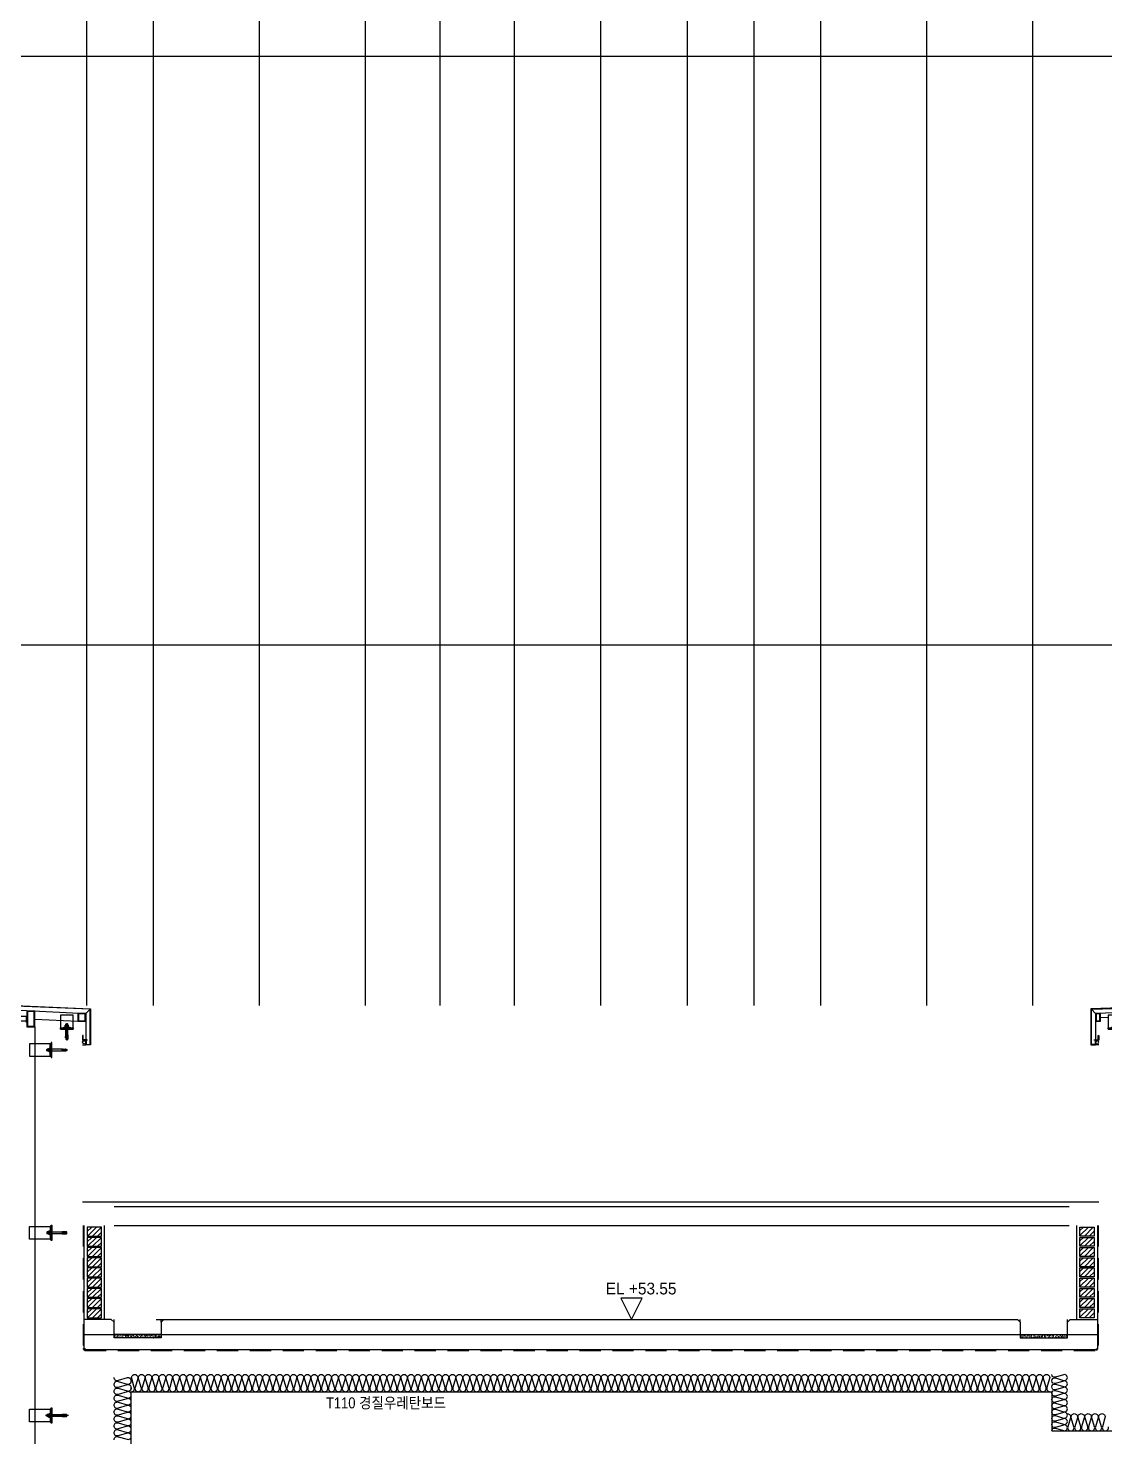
# Model space of a CAD drawing. Header units: millimetres. Extents: x 17311 to 801382, y -242618 to -104888.
# Drawn here: x 148549 to 155407, y -142536 to -133560 of the extents above; entities that cross this region are included whole.
import ezdxf
from ezdxf.enums import TextEntityAlignment as Align

# ---------------------------------------------------------------- set-up
doc = ezdxf.new("R2010")
doc.units = ezdxf.units.MM
doc.header["$LTSCALE"] = 250
doc.linetypes.add('HID', pattern=[2.8, 1.8, -1])
for name, color, linetype in [('A-ELE-7', 7, 'Continuous'), ('A-ELE-8', 8, 'Continuous'), ('A-ETC-8', 8, 'Continuous'), ('A-FIN', 6, 'Continuous'), ('A-FIN-8', 8, 'Continuous'), ('A-FIN-9', 7, 'Continuous'), ('A-HAT', 252, 'Continuous'), ('A-HAT-9', 9, 'Continuous'), ('A-HAT-WIREMESH', 9, 'g_mesh'), ('A-WALL', 3, 'Continuous'), ('A-WP', 1, 'HID'), ('ISL', 251, 'Continuous')]:
    doc.layers.add(name, color=color, linetype=linetype)
doc.layers.add('NOPLOT', color=191, linetype='Continuous', plot=False)
doc.layers.add('NOPLOT-단열', color=225, linetype='Continuous', plot=False)
doc.styles.add('Gdim', font='')
doc.styles.get('Gdim').set_extended_font_data('Dotum')
doc.linetypes.add('g_mesh', pattern='A,10,-0.8,["X",Gdim,S=0.6,R=0,X=-0.15,Y=-0.3],-0.8', length=11.6)

# ---------------------------------------------------------------- blocks, each defined once
blk = doc.blocks.new('A$C17189e19')
at = {"layer": 'A-HAT-9'}
h = blk.add_hatch(dxfattribs=at)
h.set_pattern_fill('AR-SAND', color=256, scale=0.3)
h.set_pattern_definition([(37.5, (-113396.389, 321843.363), (-0.4800094, 14.6823971), [0, -11.5824, 0, -12.954, 0, -12.3825]), (7.5, (-113396.389, 321843.363), (13.4856985, 21.504753), [0, -6.2484, 0, -10.4394, 0, -4.0005]), (327.5, (-113405.761, 321843.363), (23.7297711, 0.04311554), [0, -3.81, 0, -13.716, 0, -17.907]), (317.5, (-113405.761, 321843.363), (22.9066936, 6.6878797), [0, -1.905, 0, -8.9916, 0, -10.287])])
h.paths.add_polyline_path([(0, -96), (300, -96), (300, -116), (0, -116)])
at = {"layer": 'A-FIN'}
for points in [[(-18, 0), (0, -18), (0, -116), (300, -116), (300, -18), (318, 0)], [(0, -96), (300, -96)]]:
    blk.add_lwpolyline(points, dxfattribs=at)
at = {"layer": 'NOPLOT'}
for p, q in [((0, -18), (0, 0)), ((300, -18), (300, 0))]:
    blk.add_line(p, q, dxfattribs=at)
blk = doc.blocks.new('M12-STUD ANCHOR')
at = {"layer": 'A-ETC-8'}
for p, q in [((17.8, 33.7), (17.8, 40.7)), ((28.2, 30.2), (18, 31.2)), ((18, 28.2), (18, 31.2)), ((18, 31.2), (29.2, 31.2)), ((28.2, 27.2), (18, 28.2)), ((28.7, 42.2), (19.2, 42.2)), ((28.7, 32.2), (19.2, 32.2)), ((22.7, 48), (23.9, 49.2)), ((34.7, 48), (22.7, 48)), ((22.7, -20.8), (22.7, 48)), ((23.3, 33.7), (23.3, 40.7)), ((33.5, 49.2), (23.9, 49.2)), ((23.9, -20.8), (23.9, 49.2)), ((28.2, 27.2), (28.2, 30.2)), ((39.5, 28.2), (28.2, 28.2)), ((28.7, 54.2), (28.7, -55.8)), ((28.7, 42.2), (38.2, 42.2)), ((28.7, 32.2), (38.2, 32.2)), ((29.2, 29.2), (29.2, 32.2)), ((39.5, 31.2), (29.2, 32.2)), ((39.5, 28.2), (29.2, 29.2)), ((33.5, 49.2), (34.7, 48)), ((33.5, -20.8), (33.5, 49.2)), ((34.2, 33.7), (34.2, 40.7)), ((34.7, -20.8), (34.7, 48)), ((39.5, 28.2), (39.5, 31.2)), ((39.7, 33.7), (39.7, 40.7)), ((20.5, -38.8), (21.7, -20.8)), ((28.7, -38.8), (20.5, -38.8)), ((21.7, -20.8), (24.3, -20.8)), ((22.7, -18.4), (34.7, -18.4)), ((22.7, -38.8), (22.7, -48.4)), ((22.7, -41.2), (34.7, -41.2)), ((22.7, -42.4), (34.7, -42.4)), ((22.7, -48.4), (28.7, -48.4)), ((28.7, -50.8), (22.7, -48.4)), ((28.7, -20.8), (24.8, -20.8)), ((25.8, -32.3), (32, -26.1)), ((26.2, -32.6), (32.3, -26.5)), ((31.1, -35.9), (27.5, -35.9)), ((31.1, -36.4), (27.5, -36.4)), ((35.7, -20.8), (28.7, -20.8)), ((31.1, -38.8), (28.7, -38.8)), ((28.7, -50.8), (34.7, -48.4)), ((34.7, -48.4), (28.7, -48.4)), ((32.3, -38.8), (36.9, -38.8)), ((34.7, -38.8), (34.7, -48.4)), ((36.9, -38.8), (35.7, -20.8))]:
    blk.add_line(p, q, dxfattribs=at)
for centre, radius, start, end in [((19.2, 40.7), 1.47, 90, 180), ((19.2, 33.7), 1.47, 180, 270), ((21.8, 40.7), 1.47, 360, 90), ((21.8, 33.7), 1.47, 270, 360), ((24.7, 40.7), 1.47, 90, 180), ((24.7, 33.7), 1.47, 180, 270), ((32.8, 40.7), 1.47, 360, 90), ((32.8, 33.7), 1.47, 270, 360), ((35.7, 40.7), 1.47, 90, 180), ((35.7, 33.7), 1.47, 180, 270), ((38.2, 40.7), 1.47, 360, 90), ((38.2, 33.7), 1.47, 270, 360), ((27.7, -21.9), 3.6, 161.96222, 315), ((27.7, -21.9), 3.12, 159.06665, 315), ((27.5, -34), 2.4, 135, 270), ((27.5, -34), 1.92, 135, 270), ((31.1, -25.3), 1.68, 315, 135), ((31.1, -25.3), 1.2, 315, 135), ((31.1, -37.6), 1.68, 314.41531, 90), ((31.1, -37.6), 1.2, 270, 90)]:
    blk.add_arc(centre, radius, start, end, dxfattribs=at)
blk = doc.blocks.new('A$C7453124a')
at = {"layer": 'A-ETC-8'}
for points in [[(-40, 88.4), (40, 88.4), (40, 0), (-40, 0)], [(-40, 8), (-40, 0), (40, 0), (40, 8)], [(-20, 8), (20, 8), (20, 12), (-20, 12)]]:
    blk.add_lwpolyline(points, close=True, dxfattribs=at)
blk.add_blockref('M12-STUD ANCHOR', (-28.7, -16.2), dxfattribs=at)
blk = doc.blocks.new('A$Cf94158c2')
at = {"layer": 'A-ETC-8'}
for p, q in [((-20, 100.9), (-47, 127)), ((550, 119.9), (577, 146.9)), ((60, 73.8), (10, 72)), ((380, 83.7), (140, 76.7)), ((467.9, 86.9), (440, 85.9)), ((577, 53), (550, 80))]:
    blk.add_line(p, q, dxfattribs=at)
for points in [[(550, 119.9), (-20, 100.9), (-20, -67)], [(521, 53), (521, 80), (550, 80), (550, 119.9)]]:
    blk.add_lwpolyline(points, dxfattribs=at)
for points in [[(-20, 100.9), (-20, 50.9), (10, 50.9), (10, 100.9)], [(-17.7, 98.6), (-17.7, 53.2), (7.7, 53.2), (7.7, 98.6)], [(440, 107.5), (380, 107.5), (380, 67.5), (440, 67.5)], [(516.8, 118.7), (466.8, 116.9), (467.9, 86.9), (517.9, 88.7)], [(514.6, 116.3), (469.2, 114.7), (470.1, 89.3), (515.5, 91)], [(440, 67.5), (380, 67.5), (380, 70.5), (440, 70.5)], [(0, -70), (-30, -70), (-30, -67), (-3, -67), (-3, -40), (0, -40)]]:
    blk.add_lwpolyline(points, close=True, dxfattribs=at)
blk.add_arc((-10, -163.7), 64.5, 81.08429, 98.91571, dxfattribs=at)
at = {"layer": 'A-ETC-8', "extrusion": (0, 0, -1)}
blk.add_ellipse((-10, -83.5), major_axis=(0, 10), ratio=0.999542, dxfattribs=at)
at = {"layer": 'A-FIN-9'}
blk.add_lwpolyline([(521, 42.8), (521, 50), (580, 50), (580, 150), (-50, 130), (-50, -100), (-20, -100), (-20, -73), (-8, -73), (-8, -70), (-23, -70), (-23, -97), (-47, -97), (-47, 127.1), (577, 146.9), (577, 53), (518, 53), (518, 42.8)], close=True, dxfattribs=at)
at = {"layer": 'A-ETC-8', "xscale": -1}
blk.add_blockref('A$C7453124a', (100, 0), dxfattribs=at)
blk = doc.blocks.new('너트 M12')
for p, q in [((-9, 0), (9, 0)), ((-9.5, -9), (-9.5, -0.5)), ((9, -9.5), (-9, -9.5)), ((0, -8.3), (0, -1.2)), ((9.5, -0.5), (9.5, -9))]:
    blk.add_line(p, q)
for centre, start, end in [((-9, -0.5), 90, 180), ((-9, -9), 180, 270), ((9, -0.5), 0, 90), ((9, -9), 270, 0)]:
    blk.add_arc(centre, 0.5, start, end)
at = {"extrusion": (0, 0, -1)}
for centre, major_axis, ratio, start_param, end_param in [((-4.8, -0.9), (-4.75, 0.31), 0.185359, -0.024388, 3.141593), ((4.8, -0.9), (4.75, 0.31), 0.185108, 3.141593, 6.30754), ((-4.8, -8.6), (4.75, 0.31), 0.187111, 0, 3.166211), ((4.8, -8.6), (-4.75, 0.31), 0.185991, 3.117121, 6.283185)]:
    blk.add_ellipse(centre, major_axis=major_axis, ratio=ratio, start_param=start_param, end_param=end_param, dxfattribs=at)
blk = doc.blocks.new('A$Cae507117')
at = {"layer": 'A-ETC-8'}
for points in [[(-50, 0), (-50, -50), (0, -50), (0, 0)], [(-46.8, -3.2), (-46.8, -46.8), (-3.2, -46.8), (-3.2, -3.2)]]:
    blk.add_lwpolyline(points, close=True, dxfattribs=at)
blk = doc.blocks.new('A$C2b0fb790')
at = {"layer": 'A-ETC-8'}
for points in [[(-50, 0), (-50, -100), (0, -100), (0, 0)], [(-46.8, -3.2), (-46.8, -96.8), (-3.2, -96.8), (-3.2, -3.2)]]:
    blk.add_lwpolyline(points, close=True, dxfattribs=at)
blk = doc.blocks.new('A$C31f061f0')
at = {"layer": 'A-ETC-8'}
for p, q in [((-20, 100.9), (-47, 127)), ((400, 120.1), (427, 146.9)), ((427, 53), (400, 80))]:
    blk.add_line(p, q, dxfattribs=at)
for points in [[(358, 53), (358, 80), (400, 80), (400, 120.1), (-20, 100.9), (-20, -73)], [(305, 63.8), (30, 51.1)]]:
    blk.add_lwpolyline(points, dxfattribs=at)
blk.add_lwpolyline([(0, -70), (-30, -70), (-30, -67), (-3, -67), (-3, -40), (0, -40)], close=True, dxfattribs=at)
blk.add_arc((-10, -163.7), 64.5, 81.08429, 98.91571, dxfattribs=at)
at = {"layer": 'A-ETC-8', "extrusion": (0, 0, -1)}
blk.add_ellipse((-10, -83.5), major_axis=(0, 10), ratio=0.999542, dxfattribs=at)
at = {"layer": 'A-FIN-9'}
blk.add_lwpolyline([(358, 43), (358, 50), (430, 50), (430, 150), (-50, 130), (-50, -100), (-20, -100), (-20, -73), (-8, -73), (-8, -70), (-23, -70), (-23, -97), (-47, -97), (-47, 127.1), (427, 146.9), (427, 53), (355, 53), (355, 43)], close=True, dxfattribs=at)
at = {"layer": 'A-ETC-8', "xscale": -1}
for name, p in [('A$Cae507117', (-20, 100.9)), ('A$C2b0fb790', (305.1, 115.7))]:
    blk.add_blockref(name, p, dxfattribs=at)
at = {"layer": 'A-ETC-8'}
blk.add_blockref('A$C7453124a', (100, 0), dxfattribs=at)
blk = doc.blocks.new('A$C1b60ea68')
at = {"layer": 'A-ELE-7', "color": 251}
for p, q in [((-6500, 47150), (-6500, 15450)), ((-5525, 47150), (-5525, 15450)), ((-4425, 47150), (-4425, 15450)), ((-9775, 41350), (-9775, 15450)), ((-8675, 41350), (-8675, 15450)), ((-7525, 41350), (-7525, 15450))]:
    blk.add_line(p, q, dxfattribs=at)
at = {"layer": 'A-ELE-8', "color": 251}
for p, q in [((-5950, 47150), (-5950, 15450)), ((-5100, 47150), (-5100, 15450)), ((-3750, 47150), (-3750, 15450)), ((-9350, 41350), (-9350, 15450)), ((-8000, 41350), (-8000, 15450)), ((-7050, 41350), (-7050, 15450)), ((-85250, 21500), (850, 21500)), ((-85250, 17750), (850, 17750))]:
    blk.add_line(p, q, dxfattribs=at)

msp = doc.modelspace()

# ---------------------------------------------------------------- hatches: boundary and pattern name
at = {"layer": 'A-HAT', "lineweight": -3}
h = msp.add_hatch(dxfattribs=at)
h.set_pattern_fill('ANSI31', color=256, scale=7, style=0)
h.set_pattern_definition([(45, (835713.76, -138878.01), (-15.7154482, 15.7154482), [])])
h.paths.add_polyline_path([(149015.3, -141199.6), (148925.3, -141199.6), (148925.3, -141256.6), (149015.3, -141256.6)])
h = msp.add_hatch(dxfattribs=at)
h.set_pattern_fill('ANSI31', color=256, scale=7, style=0)
h.set_pattern_definition([(45, (835713.76, -138943.01), (-15.7154482, 15.7154482), [])])
h.paths.add_polyline_path([(149015.3, -141264.6), (148925.3, -141264.6), (148925.3, -141321.6), (149015.3, -141321.6)])
h = msp.add_hatch(dxfattribs=at)
h.set_pattern_fill('ANSI31', color=256, scale=7, style=0)
h.set_pattern_definition([(45, (72791.504, -138878.012), (-15.715448, 15.715448), [])])
h.paths.add_polyline_path([(155248.4, -141199.6), (155338.4, -141199.6), (155338.4, -141256.6), (155248.4, -141256.6)])
h = msp.add_hatch(dxfattribs=at)
h.set_pattern_fill('ANSI31', color=256, scale=7, style=0)
h.set_pattern_definition([(45, (72791.504, -138943.012), (-15.715448, 15.715448), [])])
h.paths.add_polyline_path([(155248.4, -141264.6), (155338.4, -141264.6), (155338.4, -141321.6), (155248.4, -141321.6)])
h = msp.add_hatch(dxfattribs=at)
h.set_pattern_fill('ANSI31', color=256, scale=7, style=0)
h.set_pattern_definition([(45, (835713.76, -139008.01), (-15.7154482, 15.7154482), [])])
h.paths.add_polyline_path([(149015.3, -141329.6), (148925.3, -141329.6), (148925.3, -141386.6), (149015.3, -141386.6)])
h = msp.add_hatch(dxfattribs=at)
h.set_pattern_fill('ANSI31', color=256, scale=7, style=0)
h.set_pattern_definition([(45, (72791.504, -139008.012), (-15.715448, 15.715448), [])])
h.paths.add_polyline_path([(155248.4, -141329.6), (155338.4, -141329.6), (155338.4, -141386.6), (155248.4, -141386.6)])
h = msp.add_hatch(dxfattribs=at)
h.set_pattern_fill('ANSI31', color=256, scale=7, style=0)
h.set_pattern_definition([(45, (835713.76, -139073.01), (-15.7154482, 15.7154482), [])])
h.paths.add_polyline_path([(149015.3, -141394.6), (148925.3, -141394.6), (148925.3, -141451.6), (149015.3, -141451.6)])
h = msp.add_hatch(dxfattribs=at)
h.set_pattern_fill('ANSI31', color=256, scale=7, style=0)
h.set_pattern_definition([(45, (835713.76, -139138.01), (-15.7154482, 15.7154482), [])])
h.paths.add_polyline_path([(149015.3, -141459.6), (148925.3, -141459.6), (148925.3, -141516.6), (149015.3, -141516.6)])
h = msp.add_hatch(dxfattribs=at)
h.set_pattern_fill('ANSI31', color=256, scale=7, style=0)
h.set_pattern_definition([(45, (72791.504, -139073.012), (-15.715448, 15.715448), [])])
h.paths.add_polyline_path([(155248.4, -141394.6), (155338.4, -141394.6), (155338.4, -141451.6), (155248.4, -141451.6)])
h = msp.add_hatch(dxfattribs=at)
h.set_pattern_fill('ANSI31', color=256, scale=7, style=0)
h.set_pattern_definition([(45, (72791.504, -139138.012), (-15.715448, 15.715448), [])])
h.paths.add_polyline_path([(155248.4, -141459.6), (155338.4, -141459.6), (155338.4, -141516.6), (155248.4, -141516.6)])
h = msp.add_hatch(dxfattribs=at)
h.set_pattern_fill('ANSI31', color=256, scale=7, style=0)
h.set_pattern_definition([(45, (835713.76, -139203.01), (-15.7154482, 15.7154482), [])])
h.paths.add_polyline_path([(149015.3, -141524.6), (148925.3, -141524.6), (148925.3, -141581.6), (149015.3, -141581.6)])
h = msp.add_hatch(dxfattribs=at)
h.set_pattern_fill('ANSI31', color=256, scale=7, style=0)
h.set_pattern_definition([(45, (72791.504, -139203.012), (-15.715448, 15.715448), [])])
h.paths.add_polyline_path([(155248.4, -141524.6), (155338.4, -141524.6), (155338.4, -141581.6), (155248.4, -141581.6)])
h = msp.add_hatch(dxfattribs=at)
h.set_pattern_fill('ANSI31', color=256, scale=7, style=0)
h.set_pattern_definition([(45, (835713.76, -139268.01), (-15.7154482, 15.7154482), [])])
h.paths.add_polyline_path([(149015.3, -141589.6), (148925.3, -141589.6), (148925.3, -141646.6), (149015.3, -141646.6)])
h = msp.add_hatch(dxfattribs=at)
h.set_pattern_fill('ANSI31', color=256, scale=7, style=0)
h.set_pattern_definition([(45, (72791.504, -139268.012), (-15.715448, 15.715448), [])])
h.paths.add_polyline_path([(155248.4, -141589.6), (155338.4, -141589.6), (155338.4, -141646.6), (155248.4, -141646.6)])
h = msp.add_hatch(dxfattribs=at)
h.set_pattern_fill('ANSI31', color=256, scale=7, style=0)
h.set_pattern_definition([(45, (835713.76, -139333.01), (-15.7154482, 15.7154482), [])])
h.paths.add_polyline_path([(149015.3, -141654.6), (148925.3, -141654.6), (148925.3, -141711.6), (149015.3, -141711.6)])
h = msp.add_hatch(dxfattribs=at)
h.set_pattern_fill('ANSI31', color=256, scale=7, style=0)
h.set_pattern_definition([(45, (835713.76, -139398.01), (-15.7154482, 15.7154482), [])])
h.paths.add_polyline_path([(149015.3, -141719.6), (148925.3, -141719.6), (148925.3, -141776.6), (149015.3, -141776.6)])
h = msp.add_hatch(dxfattribs=at)
h.set_pattern_fill('ANSI31', color=256, scale=7, style=0)
h.set_pattern_definition([(45, (72791.504, -139333.012), (-15.715448, 15.715448), [])])
h.paths.add_polyline_path([(155248.4, -141654.6), (155338.4, -141654.6), (155338.4, -141711.6), (155248.4, -141711.6)])
h = msp.add_hatch(dxfattribs=at)
h.set_pattern_fill('ANSI31', color=256, scale=7, style=0)
h.set_pattern_definition([(45, (72791.504, -139398.012), (-15.715448, 15.715448), [])])
h.paths.add_polyline_path([(155248.4, -141719.6), (155338.4, -141719.6), (155338.4, -141776.6), (155248.4, -141776.6)])

# ---------------------------------------------------------------- linework, layer by layer
at = {"layer": 'A-ELE-8'}
for p, q in [((148895.3, -141038.1), (155368.4, -141038.1)), ((149095.3, -141068.1), (155180, -141068.1)), ((149095.3, -141188.1), (155180, -141188.1))]:
    msp.add_line(p, q, dxfattribs=at)
at = {"layer": 'A-ETC-8'}
for p, q in [((148590.3, -139922.4), (148590.3, -142600.1)), ((148667.8, -140066.6), (148669.3, -140065.1)), ((148677.8, -140066.6), (148667.8, -140066.6)), ((148667.8, -140075.6), (148667.8, -140066.6)), ((148677.9, -140075.6), (148667.8, -140075.6)), ((148667.8, -140075.6), (148669.3, -140077.1)), ((148677.8, -140065.1), (148669.3, -140065.1)), ((148669.3, -140077.1), (148669.3, -140065.1)), ((148677.8, -140077.1), (148669.3, -140077.1)), ((148765.3, -140065.1), (148689.3, -140065.1)), ((148689.3, -140077.1), (148765.3, -140077.1)), ((148765.3, -140077.1), (148765.3, -140065.1)), ((148765.3, -140065.1), (148768.3, -140065.1)), ((148768.3, -140077.1), (148765.3, -140077.1)), ((148768.3, -140077.1), (148768.3, -140065.1)), ((148782.3, -140066.6), (148768.3, -140066.6)), ((148782.3, -140075.6), (148768.3, -140075.6)), ((148768.8, -140064.8), (148768.8, -140077.3)), ((148771.8, -140064.8), (148768.8, -140064.8)), ((148771.8, -140077.3), (148768.8, -140077.3)), ((148771.8, -140064.8), (148786.8, -140064.8)), ((148786.8, -140077.3), (148771.8, -140077.3)), ((148772.8, -140073.1), (148772.8, -140069.1)), ((148776.8, -140069.6), (148776.8, -140069.1)), ((148776.8, -140073.1), (148776.8, -140072.6)), ((148777.3, -140070.1), (148783.9, -140070.1)), ((148777.3, -140072.1), (148783.9, -140072.1)), ((148782.3, -140066.6), (148793.3, -140065.1)), ((148793.3, -140077.1), (148782.3, -140075.6)), ((148787.4, -140068.4), (148785.6, -140069.6)), ((148787.4, -140073.8), (148785.6, -140072.6)), ((148787.8, -140065.8), (148787.8, -140067.6)), ((148787.8, -140074.6), (148787.8, -140076.3)), ((148793.3, -140065.1), (148793.8, -140065.1)), ((148793.8, -140077.1), (148793.3, -140077.1)), ((148795.3, -140066.6), (148795.3, -140075.6)), ((148667.8, -141231.1), (148669.3, -141229.6)), ((148677.9, -141231.1), (148667.8, -141231.1)), ((148667.8, -141231.1), (148667.8, -141240.1)), ((148677.8, -141240.1), (148667.8, -141240.1)), ((148667.8, -141240.1), (148669.3, -141241.6)), ((148677.8, -141229.6), (148669.3, -141229.6)), ((148669.3, -141229.6), (148669.3, -141241.6)), ((148677.8, -141241.6), (148669.3, -141241.6)), ((148689.3, -141229.6), (148765.3, -141229.6)), ((148765.3, -141241.6), (148689.3, -141241.6)), ((148765.3, -141229.6), (148765.3, -141241.6)), ((148768.3, -141229.6), (148765.3, -141229.6)), ((148765.3, -141241.6), (148768.3, -141241.6)), ((148768.3, -141229.6), (148768.3, -141241.6)), ((148782.3, -141231.1), (148768.3, -141231.1)), ((148782.3, -141240.1), (148768.3, -141240.1)), ((148768.8, -141241.9), (148768.8, -141229.4)), ((148771.8, -141229.4), (148768.8, -141229.4)), ((148771.8, -141241.9), (148768.8, -141241.9)), ((148786.8, -141229.4), (148771.8, -141229.4)), ((148771.8, -141241.9), (148786.8, -141241.9)), ((148772.8, -141233.6), (148772.8, -141237.6)), ((148776.8, -141233.6), (148776.8, -141234.1)), ((148776.8, -141237.1), (148776.8, -141237.6)), ((148777.3, -141234.6), (148783.9, -141234.6)), ((148777.3, -141236.6), (148783.9, -141236.6)), ((148793.3, -141229.6), (148782.3, -141231.1)), ((148782.3, -141240.1), (148793.3, -141241.6)), ((148787.4, -141232.9), (148785.6, -141234.1)), ((148787.4, -141238.3), (148785.6, -141237.1)), ((148787.8, -141232.1), (148787.8, -141230.4)), ((148787.8, -141240.9), (148787.8, -141239.1)), ((148793.8, -141229.6), (148793.3, -141229.6)), ((148793.3, -141241.6), (148793.8, -141241.6)), ((148795.3, -141240.1), (148795.3, -141231.1)), ((148805.3, -142400.1), (148657.8, -142400.1)), ((148667.8, -142395.6), (148669.3, -142394.1)), ((148677.9, -142395.6), (148667.8, -142395.6)), ((148667.8, -142395.6), (148667.8, -142404.6)), ((148677.8, -142404.6), (148667.8, -142404.6)), ((148667.8, -142404.6), (148669.3, -142406.1)), ((148677.8, -142394.1), (148669.3, -142394.1)), ((148669.3, -142394.1), (148669.3, -142406.1)), ((148677.8, -142406.1), (148669.3, -142406.1)), ((148689.3, -142394.1), (148765.3, -142394.1)), ((148765.3, -142406.1), (148689.3, -142406.1)), ((148765.3, -142394.1), (148765.3, -142406.1)), ((148768.3, -142394.1), (148765.3, -142394.1)), ((148765.3, -142406.1), (148768.3, -142406.1)), ((148768.3, -142394.1), (148768.3, -142406.1)), ((148782.3, -142395.6), (148768.3, -142395.6)), ((148782.3, -142404.6), (148768.3, -142404.6)), ((148768.8, -142406.4), (148768.8, -142393.9)), ((148771.8, -142393.9), (148768.8, -142393.9)), ((148771.8, -142406.4), (148768.8, -142406.4)), ((148786.8, -142393.9), (148771.8, -142393.9)), ((148771.8, -142406.4), (148786.8, -142406.4)), ((148772.8, -142398.1), (148772.8, -142402.1)), ((148776.8, -142398.1), (148776.8, -142398.6)), ((148776.8, -142401.6), (148776.8, -142402.1)), ((148777.3, -142399.1), (148783.9, -142399.1)), ((148777.3, -142401.1), (148783.9, -142401.1)), ((148793.3, -142394.1), (148782.3, -142395.6)), ((148782.3, -142404.6), (148793.3, -142406.1)), ((148787.4, -142397.4), (148785.6, -142398.6)), ((148787.4, -142402.8), (148785.6, -142401.6)), ((148787.8, -142396.6), (148787.8, -142394.9)), ((148787.8, -142405.4), (148787.8, -142403.7)), ((148793.8, -142394.1), (148793.3, -142394.1)), ((148793.3, -142406.1), (148793.8, -142406.1)), ((148795.3, -142404.6), (148795.3, -142395.6))]:
    msp.add_line(p, q, dxfattribs=at)
at = {"layer": 'A-ETC-8', "elevation": 0}
for points in [[(148695.3, -140023.6), (148695.3, -140118.6, 0.414214), (148696.3, -140119.6), (148698.8, -140119.6), (148698.8, -140022.6), (148696.3, -140022.6, 0.414214)], [(148695.3, -141283.1), (148695.3, -141188.1, -0.414214), (148696.3, -141187.1), (148698.8, -141187.1), (148698.8, -141284.1), (148696.3, -141284.1, -0.414214)], [(148695.3, -142447.6), (148695.3, -142352.6, -0.414214), (148696.3, -142351.6), (148698.8, -142351.6), (148698.8, -142448.6), (148696.3, -142448.6, -0.414214)]]:
    msp.add_lwpolyline(points, format="xyb", close=True, dxfattribs=at)
for points in [[(148556.8, -140111.1), (148695.3, -140111.1), (148695.3, -140031.1), (148556.8, -140031.1)], [(148689.3, -140056.1), (148689.3, -140086.1), (148687.3, -140086.1), (148687.3, -140056.1)], [(148695.3, -140111.1), (148689.3, -140111.1), (148689.3, -140031.1), (148695.3, -140031.1)], [(148556.8, -141195.6), (148695.3, -141195.6), (148695.3, -141275.6), (148556.8, -141275.6)], [(148689.3, -141250.6), (148689.3, -141220.6), (148687.3, -141220.6), (148687.3, -141250.6)], [(148695.3, -141195.6), (148689.3, -141195.6), (148689.3, -141275.6), (148695.3, -141275.6)], [(148556.8, -142360.1), (148695.3, -142360.1), (148695.3, -142440.1), (148556.8, -142440.1)], [(148695.3, -142360.1), (148689.3, -142360.1), (148689.3, -142440.1), (148695.3, -142440.1)], [(148689.3, -142415.1), (148689.3, -142385.1), (148687.3, -142385.1), (148687.3, -142415.1)]]:
    msp.add_lwpolyline(points, close=True, dxfattribs=at)
at = {"layer": 'A-ETC-8'}
for centre, radius, start, end in [((148774.8, -140069.1), 2, 90, 180), ((148774.8, -140073.1), 2, 180, 270), ((148774.8, -140069.1), 2, 0, 90), ((148774.8, -140073.1), 2, 270, 0), ((148777.3, -140069.6), 0.5, 180, 270), ((148777.3, -140072.6), 0.5, 90, 180), ((148783.9, -140067.1), 3, 270, 303.69007), ((148783.9, -140075.1), 3, 56.30993, 90), ((148786.8, -140065.8), 1, 0, 90), ((148786.8, -140076.3), 1, 270, 0), ((148786.8, -140067.6), 1, 303.69007, 0), ((148786.8, -140074.6), 1, 0, 56.30993), ((148793.8, -140066.6), 1.5, 0, 90), ((148793.8, -140075.6), 1.5, 270, 0), ((148774.8, -141233.6), 2, 90, 180), ((148774.8, -141237.6), 2, 180, 270), ((148774.8, -141233.6), 2, 0, 90), ((148774.8, -141237.6), 2, 270, 0), ((148777.3, -141234.1), 0.5, 180, 270), ((148777.3, -141237.1), 0.5, 90, 180), ((148783.9, -141231.6), 3, 270, 303.69007), ((148783.9, -141239.6), 3, 56.30993, 90), ((148786.8, -141230.4), 1, 0, 90), ((148786.8, -141240.9), 1, 270, 0), ((148786.8, -141232.1), 1, 303.69007, 0), ((148786.8, -141239.1), 1, 0, 56.30993), ((148793.8, -141231.1), 1.5, 0, 90), ((148793.8, -141240.1), 1.5, 270, 0), ((148774.8, -142398.1), 2, 90, 180), ((148774.8, -142402.1), 2, 180, 270), ((148774.8, -142398.1), 2, 0, 90), ((148774.8, -142402.1), 2, 270, 0), ((148777.3, -142398.6), 0.5, 180, 270), ((148777.3, -142401.6), 0.5, 90, 180), ((148783.9, -142396.1), 3, 270, 303.69007), ((148783.9, -142404.1), 3, 56.30993, 90), ((148786.8, -142394.9), 1, 0, 90), ((148786.8, -142405.4), 1, 270, 0), ((148786.8, -142396.6), 1, 303.69007, 0), ((148786.8, -142403.7), 1, 0, 56.30993), ((148793.8, -142395.6), 1.5, 0, 90), ((148793.8, -142404.6), 1.5, 270, 0)]:
    msp.add_arc(centre, radius, start, end, dxfattribs=at)
at = {"layer": 'A-FIN'}
for p, q in [((149035.3, -141788.1), (149035.3, -141188.1)), ((155228.4, -141788.1), (155228.4, -141188.1)), ((149077.3, -141788.1), (148903.3, -141788.1)), ((149363.3, -141788.1), (154850.4, -141788.1)), ((155186.4, -141788.1), (155360.4, -141788.1))]:
    msp.add_line(p, q, dxfattribs=at)
at = {"layer": 'A-FIN-8'}
for p, q in [((148903.3, -141188.1), (148903.3, -141969.9)), ((155360.4, -141188.1), (155360.4, -141969.9)), ((148913.5, -141980.1), (148903.3, -141969.9)), ((148913.5, -141980.1), (155350.2, -141980.1)), ((155350.2, -141980.1), (155360.4, -141969.9))]:
    msp.add_line(p, q, dxfattribs=at)
at = {"layer": 'A-HAT-WIREMESH', "ltscale": 0.6}
msp.add_line((148903.3, -141884.1), (155360.4, -141884.1), dxfattribs=at)
at = {"layer": 'A-WALL', "elevation": 0}
for points in [[(148925.3, -141199.6), (148925.3, -141256.6), (149015.3, -141256.6), (149015.3, -141199.6)], [(148925.3, -141264.6), (148925.3, -141321.6), (149015.3, -141321.6), (149015.3, -141264.6)], [(155338.4, -141199.6), (155338.4, -141256.6), (155248.4, -141256.6), (155248.4, -141199.6)], [(155338.4, -141264.6), (155338.4, -141321.6), (155248.4, -141321.6), (155248.4, -141264.6)], [(148925.3, -141329.6), (148925.3, -141386.6), (149015.3, -141386.6), (149015.3, -141329.6)], [(155338.4, -141329.6), (155338.4, -141386.6), (155248.4, -141386.6), (155248.4, -141329.6)], [(148925.3, -141394.6), (148925.3, -141451.6), (149015.3, -141451.6), (149015.3, -141394.6)], [(148925.3, -141459.6), (148925.3, -141516.6), (149015.3, -141516.6), (149015.3, -141459.6)], [(155338.4, -141394.6), (155338.4, -141451.6), (155248.4, -141451.6), (155248.4, -141394.6)], [(155338.4, -141459.6), (155338.4, -141516.6), (155248.4, -141516.6), (155248.4, -141459.6)], [(148925.3, -141524.6), (148925.3, -141581.6), (149015.3, -141581.6), (149015.3, -141524.6)], [(155338.4, -141524.6), (155338.4, -141581.6), (155248.4, -141581.6), (155248.4, -141524.6)], [(148925.3, -141589.6), (148925.3, -141646.6), (149015.3, -141646.6), (149015.3, -141589.6)], [(155338.4, -141589.6), (155338.4, -141646.6), (155248.4, -141646.6), (155248.4, -141589.6)], [(148925.3, -141654.6), (148925.3, -141711.6), (149015.3, -141711.6), (149015.3, -141654.6)], [(148925.3, -141719.6), (148925.3, -141776.6), (149015.3, -141776.6), (149015.3, -141719.6)], [(155338.4, -141654.6), (155338.4, -141711.6), (155248.4, -141711.6), (155248.4, -141654.6)], [(155338.4, -141719.6), (155338.4, -141776.6), (155248.4, -141776.6), (155248.4, -141719.6)]]:
    msp.add_lwpolyline(points, close=True, dxfattribs=at)
at = {"layer": 'A-WP', "ltscale": 0.3}
for p, q in [((148898.3, -141188.1), (148898.3, -141973)), ((155365.4, -141188.1), (155365.4, -141973)), ((148910.4, -141985.1), (148898.3, -141973)), ((148910.4, -141985.1), (155353.2, -141985.1)), ((155353.2, -141985.1), (155365.4, -141973))]:
    msp.add_line(p, q, dxfattribs=at)
at = {"layer": 'ISL', "elevation": 0}
for points in [[(149095.3, -142554.1, -0.509267), (149121.9, -142534.7), (149178.6, -142551.5, 1.372593), (149178.6, -142512.7), (149121.9, -142529.5, -0.509267), (149095.3, -142510.1, -0.509267), (149121.9, -142490.7), (149178.6, -142507.5, 1.372593), (149178.6, -142468.7), (149121.9, -142485.5, -0.509267), (149095.3, -142466.1, -0.509267), (149121.9, -142446.7), (149178.6, -142463.5, 1.372593), (149178.6, -142424.7), (149121.9, -142441.5, -0.509267), (149095.3, -142422.1, -0.509267), (149121.9, -142402.7), (149178.6, -142419.5, 1.372593), (149178.6, -142380.7), (149121.9, -142397.5, -0.509267), (149095.3, -142378.1, -0.509267), (149121.9, -142358.7), (149178.6, -142375.5, 1.372593), (149178.6, -142336.7), (149121.9, -142353.5, -0.509267), (149095.3, -142334.1, -0.509267), (149121.9, -142314.7), (149178.6, -142331.5, 1.372593), (149178.6, -142292.7), (149121.9, -142309.5, -0.509267), (149095.3, -142290.1, -0.509267), (149121.9, -142270.7), (149178.6, -142287.5, 1.372593), (149178.6, -142248.7), (149121.9, -142265.5, -0.509267), (149095.3, -142246.1, -0.509267), (149121.9, -142226.7), (149178.6, -142243.5, 1.372593), (149178.6, -142204.7), (149121.9, -142221.5, -0.509267), (149095.3, -142202.1, -0.509267), (149121.9, -142182.7), (149178.6, -142199.5, 1.372593), (149178.6, -142160.7), (149121.9, -142177.5, -0.509267), (149095.3, -142158.1)], [(149205.3, -142248.1, 0.509267), (149224.7, -142221.5), (149207.8, -142164.8, -1.372593), (149246.7, -142164.8), (149229.8, -142221.5, 0.509267), (149249.3, -142248.1, 0.509267), (149268.7, -142221.5), (149251.8, -142164.8, -1.372593), (149290.7, -142164.8), (149273.8, -142221.5, 0.509267), (149293.3, -142248.1, 0.509267), (149312.7, -142221.5), (149295.8, -142164.8, -1.372593), (149334.7, -142164.8), (149317.8, -142221.5, 0.509267), (149337.3, -142248.1, 0.509267), (149356.7, -142221.5), (149339.8, -142164.8, -1.372593), (149378.7, -142164.8), (149361.8, -142221.5, 0.509267), (149381.3, -142248.1, 0.509267), (149400.7, -142221.5), (149383.8, -142164.8, -1.372593), (149422.7, -142164.8), (149405.8, -142221.5, 0.509267), (149425.3, -142248.1, 0.509267), (149444.7, -142221.5), (149427.8, -142164.8, -1.372593), (149466.7, -142164.8), (149449.8, -142221.5, 0.509267), (149469.3, -142248.1, 0.509267), (149488.7, -142221.5), (149471.8, -142164.8, -1.372593), (149510.7, -142164.8), (149493.8, -142221.5, 0.509267), (149513.3, -142248.1, 0.509267), (149532.7, -142221.5), (149515.8, -142164.8, -1.372593), (149554.7, -142164.8), (149537.8, -142221.5, 0.509267), (149557.3, -142248.1, 0.509267), (149576.7, -142221.5), (149559.8, -142164.8, -1.372593), (149598.7, -142164.8), (149581.8, -142221.5, 0.509267), (149601.3, -142248.1, 0.509267), (149620.7, -142221.5), (149603.8, -142164.8, -1.372593), (149642.7, -142164.8), (149625.8, -142221.5, 0.509267), (149645.3, -142248.1, 0.509267), (149664.7, -142221.5), (149647.8, -142164.8, -1.372593), (149686.7, -142164.8), (149669.8, -142221.5, 0.509267), (149689.3, -142248.1, 0.509267), (149708.7, -142221.5), (149691.8, -142164.8, -1.372593), (149730.7, -142164.8), (149713.8, -142221.5, 0.509267), (149733.3, -142248.1, 0.509267), (149752.7, -142221.5), (149735.8, -142164.8, -1.372593), (149774.7, -142164.8), (149757.8, -142221.5, 0.509267), (149777.3, -142248.1, 0.509267), (149796.7, -142221.5), (149779.8, -142164.8, -1.372593), (149818.7, -142164.8), (149801.8, -142221.5, 0.509267), (149821.3, -142248.1, 0.509267), (149840.7, -142221.5), (149823.8, -142164.8, -1.372593), (149862.7, -142164.8), (149845.8, -142221.5, 0.509267), (149865.3, -142248.1, 0.509267), (149884.7, -142221.5), (149867.8, -142164.8, -1.372593), (149906.7, -142164.8), (149889.8, -142221.5, 0.509267), (149909.3, -142248.1, 0.509267), (149928.7, -142221.5), (149911.8, -142164.8, -1.372593), (149950.7, -142164.8), (149933.8, -142221.5, 0.509267), (149953.3, -142248.1, 0.509267), (149972.7, -142221.5), (149955.8, -142164.8, -1.372593), (149994.7, -142164.8), (149977.8, -142221.5, 0.509267), (149997.3, -142248.1, 0.509267), (150016.7, -142221.5), (149999.8, -142164.8, -1.372593), (150038.7, -142164.8), (150021.8, -142221.5, 0.509267), (150041.3, -142248.1, 0.509267), (150060.7, -142221.5), (150043.8, -142164.8, -1.372593), (150082.7, -142164.8), (150065.8, -142221.5, 0.509267), (150085.3, -142248.1, 0.509267), (150104.7, -142221.5), (150087.8, -142164.8, -1.372593), (150126.7, -142164.8), (150109.8, -142221.5, 0.509267), (150129.3, -142248.1, 0.509267), (150148.7, -142221.5), (150131.8, -142164.8, -1.372593), (150170.7, -142164.8), (150153.8, -142221.5, 0.509267), (150173.3, -142248.1, 0.509267), (150192.7, -142221.5), (150175.8, -142164.8, -1.372593), (150214.7, -142164.8), (150197.8, -142221.5, 0.509267), (150217.3, -142248.1, 0.509267), (150236.7, -142221.5), (150219.8, -142164.8, -1.372593), (150258.7, -142164.8), (150241.8, -142221.5, 0.509267), (150261.3, -142248.1, 0.509267), (150280.7, -142221.5), (150263.8, -142164.8, -1.372593), (150302.7, -142164.8), (150285.8, -142221.5, 0.509267), (150305.3, -142248.1, 0.509267), (150324.7, -142221.5), (150307.8, -142164.8, -1.372593), (150346.7, -142164.8), (150329.8, -142221.5, 0.509267), (150349.3, -142248.1, 0.509267), (150368.7, -142221.5), (150351.8, -142164.8, -1.372593), (150390.7, -142164.8), (150373.8, -142221.5, 0.509267), (150393.3, -142248.1, 0.509267), (150412.7, -142221.5), (150395.8, -142164.8, -1.372593), (150434.7, -142164.8), (150417.8, -142221.5, 0.509267), (150437.3, -142248.1, 0.509267), (150456.7, -142221.5), (150439.8, -142164.8, -1.372593), (150478.7, -142164.8), (150461.8, -142221.5, 0.509267), (150481.3, -142248.1, 0.509267), (150500.7, -142221.5), (150483.8, -142164.8, -1.372593), (150522.7, -142164.8), (150505.8, -142221.5, 0.509267), (150525.3, -142248.1, 0.509267), (150544.7, -142221.5), (150527.8, -142164.8, -1.372593), (150566.7, -142164.8), (150549.8, -142221.5, 0.509267), (150569.3, -142248.1, 0.509267), (150588.7, -142221.5), (150571.8, -142164.8, -1.372593), (150610.7, -142164.8), (150593.8, -142221.5, 0.509267), (150613.3, -142248.1, 0.509267), (150632.7, -142221.5), (150615.8, -142164.8, -1.372593), (150654.7, -142164.8), (150637.8, -142221.5, 0.509267), (150657.3, -142248.1, 0.509267), (150676.7, -142221.5), (150659.8, -142164.8, -1.372593), (150698.7, -142164.8), (150681.8, -142221.5, 0.509267), (150701.3, -142248.1, 0.509267), (150720.7, -142221.5), (150703.8, -142164.8, -1.372593), (150742.7, -142164.8), (150725.8, -142221.5, 0.509267), (150745.3, -142248.1, 0.509267), (150764.7, -142221.5), (150747.8, -142164.8, -1.372593), (150786.7, -142164.8), (150769.8, -142221.5, 0.509267), (150789.3, -142248.1, 0.509267), (150808.7, -142221.5), (150791.8, -142164.8, -1.372593), (150830.7, -142164.8), (150813.8, -142221.5, 0.509267), (150833.3, -142248.1, 0.509267), (150852.7, -142221.5), (150835.8, -142164.8, -1.372593), (150874.7, -142164.8), (150857.8, -142221.5, 0.509267), (150877.3, -142248.1, 0.509267), (150896.7, -142221.5), (150879.8, -142164.8, -1.372593), (150918.7, -142164.8), (150901.8, -142221.5, 0.509267), (150921.3, -142248.1, 0.509267), (150940.7, -142221.5), (150923.8, -142164.8, -1.372593), (150962.7, -142164.8), (150945.8, -142221.5, 0.509267), (150965.3, -142248.1, 0.509267), (150984.7, -142221.5), (150967.8, -142164.8, -1.372593), (151006.7, -142164.8), (150989.8, -142221.5, 0.509267), (151009.3, -142248.1, 0.509267), (151028.7, -142221.5), (151011.8, -142164.8, -1.372593), (151050.7, -142164.8), (151033.8, -142221.5, 0.509267), (151053.3, -142248.1, 0.509267), (151072.7, -142221.5), (151055.8, -142164.8, -1.372593), (151094.7, -142164.8), (151077.8, -142221.5, 0.509267), (151097.3, -142248.1, 0.509267), (151116.7, -142221.5), (151099.8, -142164.8, -1.372593), (151138.7, -142164.8), (151121.8, -142221.5, 0.509267), (151141.3, -142248.1, 0.509267), (151160.7, -142221.5), (151143.8, -142164.8, -1.372593), (151182.7, -142164.8), (151165.8, -142221.5, 0.509267), (151185.3, -142248.1, 0.509267), (151204.7, -142221.5), (151187.8, -142164.8, -1.372593), (151226.7, -142164.8), (151209.8, -142221.5, 0.509267), (151229.3, -142248.1, 0.509267), (151248.7, -142221.5), (151231.8, -142164.8, -1.372593), (151270.7, -142164.8), (151253.8, -142221.5, 0.509267), (151273.3, -142248.1, 0.509267), (151292.7, -142221.5), (151275.8, -142164.8, -1.372593), (151314.7, -142164.8), (151297.8, -142221.5, 0.509267), (151317.3, -142248.1, 0.509267), (151336.7, -142221.5), (151319.8, -142164.8, -1.372593), (151358.7, -142164.8), (151341.8, -142221.5, 0.509267), (151361.3, -142248.1, 0.509267), (151380.7, -142221.5), (151363.8, -142164.8, -1.372593), (151402.7, -142164.8), (151385.8, -142221.5, 0.509267), (151405.3, -142248.1, 0.509267), (151424.7, -142221.5), (151407.8, -142164.8, -1.372593), (151446.7, -142164.8), (151429.8, -142221.5, 0.509267), (151449.3, -142248.1, 0.509267), (151468.7, -142221.5), (151451.8, -142164.8, -1.372593), (151490.7, -142164.8), (151473.8, -142221.5, 0.509267), (151493.3, -142248.1, 0.509267), (151512.7, -142221.5), (151495.8, -142164.8, -1.372593), (151534.7, -142164.8), (151517.8, -142221.5, 0.509267), (151537.3, -142248.1, 0.509267), (151556.7, -142221.5), (151539.8, -142164.8, -1.372593), (151578.7, -142164.8), (151561.8, -142221.5, 0.509267), (151581.3, -142248.1, 0.509267), (151600.7, -142221.5), (151583.8, -142164.8, -1.372593), (151622.7, -142164.8), (151605.8, -142221.5, 0.509267), (151625.3, -142248.1, 0.509267), (151644.7, -142221.5), (151627.8, -142164.8, -1.372593), (151666.7, -142164.8), (151649.8, -142221.5, 0.509267), (151669.3, -142248.1, 0.509267), (151688.7, -142221.5), (151671.8, -142164.8, -1.372593), (151710.7, -142164.8), (151693.8, -142221.5, 0.509267), (151713.3, -142248.1, 0.509267), (151732.7, -142221.5), (151715.8, -142164.8, -1.372593), (151754.7, -142164.8), (151737.8, -142221.5, 0.509267), (151757.3, -142248.1, 0.509267), (151776.7, -142221.5), (151759.8, -142164.8, -1.372593), (151798.7, -142164.8), (151781.8, -142221.5, 0.509267), (151801.3, -142248.1, 0.509267), (151820.7, -142221.5), (151803.8, -142164.8, -1.372593), (151842.7, -142164.8), (151825.8, -142221.5, 0.509267), (151845.3, -142248.1, 0.509267), (151864.7, -142221.5), (151847.8, -142164.8, -1.372593), (151886.7, -142164.8), (151869.8, -142221.5, 0.509267), (151889.3, -142248.1, 0.509267), (151908.7, -142221.5), (151891.8, -142164.8, -1.372593), (151930.7, -142164.8), (151913.8, -142221.5, 0.509267), (151933.3, -142248.1, 0.509267), (151952.7, -142221.5), (151935.8, -142164.8, -1.372593), (151974.7, -142164.8), (151957.8, -142221.5, 0.509267), (151977.3, -142248.1, 0.509267), (151996.7, -142221.5), (151979.8, -142164.8, -1.372593), (152018.7, -142164.8), (152001.8, -142221.5, 0.509267), (152021.3, -142248.1, 0.509267), (152040.7, -142221.5), (152023.8, -142164.8, -1.372593), (152062.7, -142164.8), (152045.8, -142221.5, 0.509267), (152065.3, -142248.1, 0.509267), (152084.7, -142221.5), (152067.8, -142164.8, -1.372593), (152106.7, -142164.8), (152089.8, -142221.5, 0.509267), (152109.3, -142248.1, 0.509267), (152128.7, -142221.5), (152111.8, -142164.8, -1.372593), (152150.7, -142164.8), (152133.8, -142221.5, 0.509267), (152153.3, -142248.1, 0.509267), (152172.7, -142221.5), (152155.8, -142164.8, -1.372593), (152194.7, -142164.8), (152177.8, -142221.5, 0.509267), (152197.3, -142248.1, 0.509267), (152216.7, -142221.5), (152199.8, -142164.8, -1.372593), (152238.7, -142164.8), (152221.8, -142221.5, 0.509267), (152241.3, -142248.1, 0.509267), (152260.7, -142221.5), (152243.8, -142164.8, -1.372593), (152282.7, -142164.8), (152265.8, -142221.5, 0.509267), (152285.3, -142248.1, 0.509267), (152304.7, -142221.5), (152287.8, -142164.8, -1.372593), (152326.7, -142164.8), (152309.8, -142221.5, 0.509267), (152329.3, -142248.1, 0.509267), (152348.7, -142221.5), (152331.8, -142164.8, -1.372593), (152370.7, -142164.8), (152353.8, -142221.5, 0.509267), (152373.3, -142248.1, 0.509267), (152392.7, -142221.5), (152375.8, -142164.8, -1.372593), (152414.7, -142164.8), (152397.8, -142221.5, 0.509267), (152417.3, -142248.1, 0.509267), (152436.7, -142221.5), (152419.8, -142164.8, -1.372593), (152458.7, -142164.8), (152441.8, -142221.5, 0.509267), (152461.3, -142248.1, 0.509267), (152480.7, -142221.5), (152463.8, -142164.8, -1.372593), (152502.7, -142164.8), (152485.8, -142221.5, 0.509267), (152505.3, -142248.1, 0.509267), (152524.7, -142221.5), (152507.8, -142164.8, -1.372593), (152546.7, -142164.8), (152529.8, -142221.5, 0.509267), (152549.3, -142248.1, 0.509267), (152568.7, -142221.5), (152551.8, -142164.8, -1.372593), (152590.7, -142164.8), (152573.8, -142221.5, 0.509267), (152593.3, -142248.1, 0.509267), (152612.7, -142221.5), (152595.8, -142164.8, -1.372593), (152634.7, -142164.8), (152617.8, -142221.5, 0.509267), (152637.3, -142248.1, 0.509267), (152656.7, -142221.5), (152639.8, -142164.8, -1.372593), (152678.7, -142164.8), (152661.8, -142221.5, 0.509267), (152681.3, -142248.1, 0.509267), (152700.7, -142221.5), (152683.8, -142164.8, -1.372593), (152722.7, -142164.8), (152705.8, -142221.5, 0.509267), (152725.3, -142248.1, 0.509267), (152744.7, -142221.5), (152727.8, -142164.8, -1.372593), (152766.7, -142164.8), (152749.8, -142221.5, 0.509267), (152769.3, -142248.1, 0.509267), (152788.7, -142221.5), (152771.8, -142164.8, -1.372593), (152810.7, -142164.8), (152793.8, -142221.5, 0.509267), (152813.3, -142248.1, 0.509267), (152832.7, -142221.5), (152815.8, -142164.8, -1.372593), (152854.7, -142164.8), (152837.8, -142221.5, 0.509267), (152857.3, -142248.1, 0.509267), (152876.7, -142221.5), (152859.8, -142164.8, -1.372593), (152898.7, -142164.8), (152881.8, -142221.5, 0.509267), (152901.3, -142248.1, 0.509267), (152920.7, -142221.5), (152903.8, -142164.8, -1.372593), (152942.7, -142164.8), (152925.8, -142221.5, 0.509267), (152945.3, -142248.1, 0.509267), (152964.7, -142221.5), (152947.8, -142164.8, -1.372593), (152986.7, -142164.8), (152969.8, -142221.5, 0.509267), (152989.3, -142248.1, 0.509267), (153008.7, -142221.5), (152991.8, -142164.8, -1.372593), (153030.7, -142164.8), (153013.8, -142221.5, 0.509267), (153033.3, -142248.1, 0.509267), (153052.7, -142221.5), (153035.8, -142164.8, -1.372593), (153074.7, -142164.8), (153057.8, -142221.5, 0.509267), (153077.3, -142248.1, 0.509267), (153096.7, -142221.5), (153079.8, -142164.8, -1.372593), (153118.7, -142164.8), (153101.8, -142221.5, 0.509267), (153121.3, -142248.1, 0.509267), (153140.7, -142221.5), (153123.8, -142164.8, -1.372593), (153162.7, -142164.8), (153145.8, -142221.5, 0.509267), (153165.3, -142248.1, 0.509267), (153184.7, -142221.5), (153167.8, -142164.8, -1.372593), (153206.7, -142164.8), (153189.8, -142221.5, 0.509267), (153209.3, -142248.1, 0.509267), (153228.7, -142221.5), (153211.8, -142164.8, -1.372593), (153250.7, -142164.8), (153233.8, -142221.5, 0.509267), (153253.3, -142248.1, 0.509267), (153272.7, -142221.5), (153255.8, -142164.8, -1.372593), (153294.7, -142164.8), (153277.8, -142221.5, 0.509267), (153297.3, -142248.1, 0.509267), (153316.7, -142221.5), (153299.8, -142164.8, -1.372593), (153338.7, -142164.8), (153321.8, -142221.5, 0.509267), (153341.3, -142248.1, 0.509267), (153360.7, -142221.5), (153343.8, -142164.8, -1.372593), (153382.7, -142164.8), (153365.8, -142221.5, 0.509267), (153385.3, -142248.1, 0.509267), (153404.7, -142221.5), (153387.8, -142164.8, -1.372593), (153426.7, -142164.8), (153409.8, -142221.5, 0.509267), (153429.3, -142248.1, 0.509267), (153448.7, -142221.5), (153431.8, -142164.8, -1.372593), (153470.7, -142164.8), (153453.8, -142221.5, 0.509267), (153473.3, -142248.1, 0.509267), (153492.7, -142221.5), (153475.8, -142164.8, -1.372593), (153514.7, -142164.8), (153497.8, -142221.5, 0.509267), (153517.3, -142248.1, 0.509267), (153536.7, -142221.5), (153519.8, -142164.8, -1.372593), (153558.7, -142164.8), (153541.8, -142221.5, 0.509267), (153561.3, -142248.1, 0.509267), (153580.7, -142221.5), (153563.8, -142164.8, -1.372593), (153602.7, -142164.8), (153585.8, -142221.5, 0.509267), (153605.3, -142248.1, 0.509267), (153624.7, -142221.5), (153607.8, -142164.8, -1.372593), (153646.7, -142164.8), (153629.8, -142221.5, 0.509267), (153649.3, -142248.1, 0.509267), (153668.7, -142221.5), (153651.8, -142164.8, -1.372593), (153690.7, -142164.8), (153673.8, -142221.5, 0.509267), (153693.3, -142248.1, 0.509267), (153712.7, -142221.5), (153695.8, -142164.8, -1.372593), (153734.7, -142164.8), (153717.8, -142221.5, 0.509267), (153737.3, -142248.1, 0.509267), (153756.7, -142221.5), (153739.8, -142164.8, -1.372593), (153778.7, -142164.8), (153761.8, -142221.5, 0.509267), (153781.3, -142248.1, 0.509267), (153800.7, -142221.5), (153783.8, -142164.8, -1.372593), (153822.7, -142164.8), (153805.8, -142221.5, 0.509267), (153825.3, -142248.1, 0.509267), (153844.7, -142221.5), (153827.8, -142164.8, -1.372593), (153866.7, -142164.8), (153849.8, -142221.5, 0.509267), (153869.3, -142248.1, 0.509267), (153888.7, -142221.5), (153871.8, -142164.8, -1.372593), (153910.7, -142164.8), (153893.8, -142221.5, 0.509267), (153913.3, -142248.1, 0.509267), (153932.7, -142221.5), (153915.8, -142164.8, -1.372593), (153954.7, -142164.8), (153937.8, -142221.5, 0.509267), (153957.3, -142248.1, 0.509267), (153976.7, -142221.5), (153959.8, -142164.8, -1.372593), (153998.7, -142164.8), (153981.8, -142221.5, 0.509267), (154001.3, -142248.1, 0.509267), (154020.7, -142221.5), (154003.8, -142164.8, -1.372593), (154042.7, -142164.8), (154025.8, -142221.5, 0.509267), (154045.3, -142248.1, 0.509267), (154064.7, -142221.5), (154047.8, -142164.8, -1.372593), (154086.7, -142164.8), (154069.8, -142221.5, 0.509267), (154089.3, -142248.1, 0.509267), (154108.7, -142221.5), (154091.8, -142164.8, -1.372593), (154130.7, -142164.8), (154113.8, -142221.5, 0.509267), (154133.3, -142248.1, 0.509267), (154152.7, -142221.5), (154135.8, -142164.8, -1.372593), (154174.7, -142164.8), (154157.8, -142221.5, 0.509267), (154177.3, -142248.1, 0.509267), (154196.7, -142221.5), (154179.8, -142164.8, -1.372593), (154218.7, -142164.8), (154201.8, -142221.5, 0.509267), (154221.3, -142248.1, 0.509267), (154240.7, -142221.5), (154223.8, -142164.8, -1.372593), (154262.7, -142164.8), (154245.8, -142221.5, 0.509267), (154265.3, -142248.1, 0.509267), (154284.7, -142221.5), (154267.8, -142164.8, -1.372593), (154306.7, -142164.8), (154289.8, -142221.5, 0.509267), (154309.3, -142248.1, 0.509267), (154328.7, -142221.5), (154311.8, -142164.8, -1.372593), (154350.7, -142164.8), (154333.8, -142221.5, 0.509267), (154353.3, -142248.1, 0.509267), (154372.7, -142221.5), (154355.8, -142164.8, -1.372593), (154394.7, -142164.8), (154377.8, -142221.5, 0.509267), (154397.3, -142248.1, 0.509267), (154416.7, -142221.5), (154399.8, -142164.8, -1.372593), (154438.7, -142164.8), (154421.8, -142221.5, 0.509267), (154441.3, -142248.1, 0.509267), (154460.7, -142221.5), (154443.8, -142164.8, -1.372593), (154482.7, -142164.8), (154465.8, -142221.5, 0.509267), (154485.3, -142248.1, 0.509267), (154504.7, -142221.5), (154487.8, -142164.8, -1.372593), (154526.7, -142164.8), (154509.8, -142221.5, 0.509267), (154529.3, -142248.1, 0.509267), (154548.7, -142221.5), (154531.8, -142164.8, -1.372593), (154570.7, -142164.8), (154553.8, -142221.5, 0.509267), (154573.3, -142248.1, 0.509267), (154592.7, -142221.5), (154575.8, -142164.8, -1.372593), (154614.7, -142164.8), (154597.8, -142221.5, 0.509267), (154617.3, -142248.1, 0.509267), (154636.7, -142221.5), (154619.8, -142164.8, -1.372593), (154658.7, -142164.8), (154641.8, -142221.5, 0.509267), (154661.3, -142248.1, 0.509267), (154680.7, -142221.5), (154663.8, -142164.8, -1.372593), (154702.7, -142164.8), (154685.8, -142221.5, 0.509267), (154705.3, -142248.1, 0.509267), (154724.7, -142221.5), (154707.8, -142164.8, -1.372593), (154746.7, -142164.8), (154729.8, -142221.5, 0.509267), (154749.3, -142248.1, 0.509267), (154768.7, -142221.5), (154751.8, -142164.8, -1.372593), (154790.7, -142164.8), (154773.8, -142221.5, 0.509267), (154793.3, -142248.1, 0.509267), (154812.7, -142221.5), (154795.8, -142164.8, -1.372593), (154834.7, -142164.8), (154817.8, -142221.5, 0.509267), (154837.3, -142248.1, 0.509267), (154856.7, -142221.5), (154839.8, -142164.8, -1.372593), (154878.7, -142164.8), (154861.8, -142221.5, 0.509267), (154881.3, -142248.1, 0.509267), (154900.7, -142221.5), (154883.8, -142164.8, -1.372593), (154922.7, -142164.8), (154905.8, -142221.5, 0.509267), (154925.3, -142248.1, 0.509267), (154944.7, -142221.5), (154927.8, -142164.8, -1.372593), (154966.7, -142164.8), (154949.8, -142221.5, 0.509267), (154969.3, -142248.1, 0.509267), (154988.7, -142221.5), (154971.8, -142164.8, -1.372593), (155010.7, -142164.8), (154993.8, -142221.5, 0.509267), (155013.3, -142248.1, 0.509267), (155032.7, -142221.5), (155015.8, -142164.8, -1.372593), (155054.7, -142164.8), (155037.8, -142221.5, 0.509267), (155057.3, -142248.1)], [(155068.4, -142498.1, -0.509267), (155092.6, -142480.5), (155144.1, -142495.8, 1.372593), (155144.1, -142460.5), (155092.6, -142475.8, -0.509267), (155068.4, -142458.1, -0.509267), (155092.6, -142440.5), (155144.1, -142455.8, 1.372593), (155144.1, -142420.5), (155092.6, -142435.8, -0.509267), (155068.4, -142418.1, -0.509267), (155092.6, -142400.5), (155144.1, -142415.8, 1.372593), (155144.1, -142380.5), (155092.6, -142395.8, -0.509267), (155068.4, -142378.1, -0.509267), (155092.6, -142360.5), (155144.1, -142375.8, 1.372593), (155144.1, -142340.5), (155092.6, -142355.8, -0.509267), (155068.4, -142338.1, -0.509267), (155092.6, -142320.5), (155144.1, -142335.8, 1.372593), (155144.1, -142300.5), (155092.6, -142315.8, -0.509267), (155068.4, -142298.1, -0.509267), (155092.6, -142280.5), (155144.1, -142295.8, 1.372593), (155144.1, -142260.5), (155092.6, -142275.8, -0.509267), (155068.4, -142258.1, -0.509267), (155092.6, -142240.5), (155144.1, -142255.8, 1.372593), (155144.1, -142220.5), (155092.6, -142235.8, -0.509267), (155068.4, -142218.1, -0.509267), (155092.6, -142200.5), (155144.1, -142215.8, 1.372593), (155144.1, -142180.5), (155092.6, -142195.8, -0.509267), (155068.4, -142178.1, -0.509267), (155092.6, -142160.5), (155144.1, -142175.8, 1.372593), (155144.1, -142140.5), (155092.6, -142155.8, -0.509267), (155068.4, -142138.1)], [(149205.3, -142223.5, -0.103869), (149205.3, -142231.9)], [(155168.4, -142388.1, -0.509267), (155187.8, -142414.8), (155171, -142471.5, 1.372593), (155209.8, -142471.5), (155193, -142414.8, -0.509267), (155212.4, -142388.1, -0.509267), (155231.8, -142414.8), (155215, -142471.5, 1.372593), (155253.8, -142471.5), (155237, -142414.8, -0.509267), (155256.4, -142388.1, -0.509267), (155275.8, -142414.8), (155259, -142471.5, 1.372593), (155297.8, -142471.5), (155281, -142414.8, -0.509267), (155300.4, -142388.1, -0.509267), (155319.8, -142414.8), (155303, -142471.5, 1.372593), (155341.8, -142471.5), (155325, -142414.8, -0.509267), (155344.4, -142388.1, -0.509267), (155363.8, -142414.8), (155347, -142471.5, 1.372593), (155385.8, -142471.5), (155369, -142414.8, -0.509267), (155388.4, -142388.1, -0.509267), (155407.8, -142414.8), (155391, -142471.5, 1.372593), (155429.8, -142471.5)]]:
    msp.add_lwpolyline(points, format="xyb", dxfattribs=at)
msp.add_lwpolyline([(148595.3, -143478.1), (148595.3, -143828.1), (149205.3, -143828.1), (149205.3, -142248.1), (155068.4, -142248.1), (155068.4, -142498.1), (155668.4, -142498.1)], dxfattribs=at)
at = {"layer": 'NOPLOT', "elevation": 0}
msp.add_lwpolyline([(152391.4, -141788.1), (152458.9, -141653.1), (152323.9, -141653.1), (152391.4, -141788.1)], dxfattribs=at)

# ---------------------------------------------------------------- block references
msp.add_blockref('A$C1b60ea68', (158695.3, -155238.1))
at = {"layer": 'A-ETC-8', "rotation": 270}
msp.add_blockref('너트 M12', (148687.3, -140071.1), dxfattribs=at)
at = {"layer": 'A-ETC-8', "xscale": -1, "rotation": 270}
for p in [(148687.3, -141235.6), (148687.3, -142400.1)]:
    msp.add_blockref('너트 M12', p, dxfattribs=at)
at = {"layer": 'A-FIN', "xscale": -1}
msp.add_blockref('A$C17189e19', (149395.3, -141788.1), dxfattribs=at)
at = {"layer": 'A-FIN'}
msp.add_blockref('A$C17189e19', (154868.4, -141788.1), dxfattribs=at)
at = {"layer": 'A-FIN-9', "xscale": -1}
msp.add_blockref('A$C31f061f0', (148895.3, -139938.1), dxfattribs=at)
at = {"layer": 'A-FIN-9'}
msp.add_blockref('A$Cf94158c2', (155368.4, -139938.1), dxfattribs=at)

# ---------------------------------------------------------------- texts
at = {"layer": 'NOPLOT', "linetype": 'Continuous', "style": 'Gdim'}
msp.add_text('EL +53.55', height=75, rotation=360, dxfattribs=at).set_placement((152228, -141628.4))
at = {"layer": 'NOPLOT-단열', "style": 'Gdim', "width": 0.9}
msp.add_text('T110 경질우레탄보드', height=70, dxfattribs=at).set_placement((150827.7, -142319.4), align=Align.MIDDLE_CENTER)

doc.saveas('drawing.dxf')
